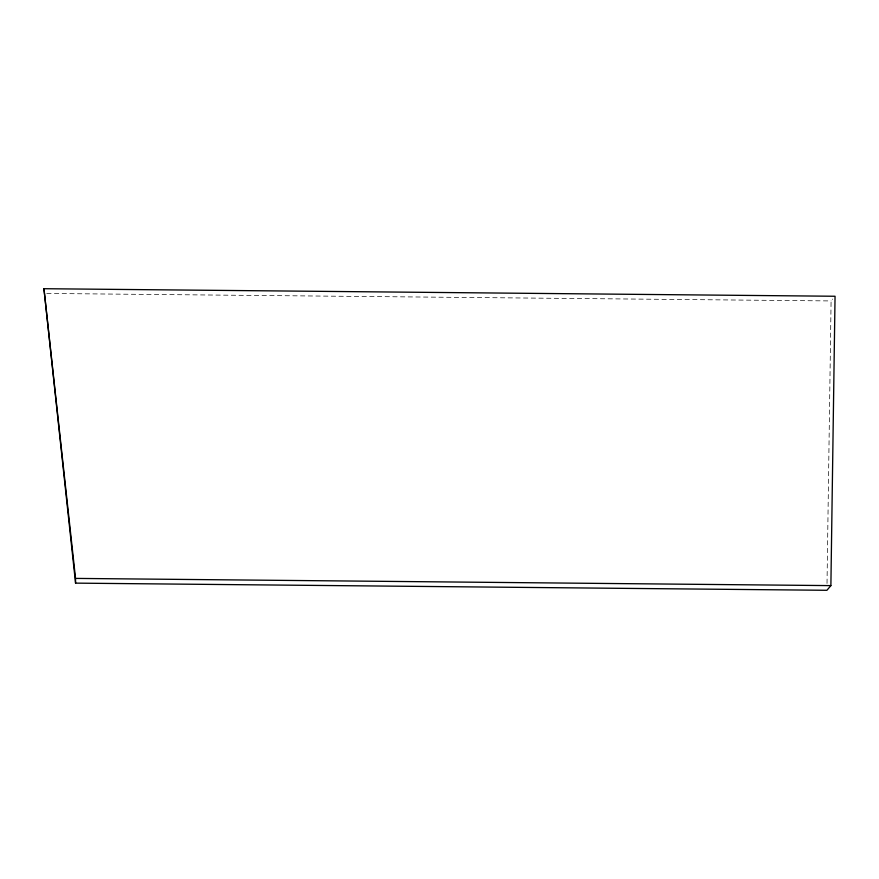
<?xml version="1.0" encoding="UTF-8"?>
<svg xmlns="http://www.w3.org/2000/svg" width="879" height="879" viewBox="0 0 879 879"><rect width="100%" height="100%" fill="white"/><g stroke="black" fill="none" stroke-linecap="round" stroke-linejoin="round"><path stroke-width="0.66" stroke-dasharray="4.39 3.3" d="M827.018 583.436L831.084 300.937L832.666 299.058M46.73 293.454L831.084 300.937"/><path stroke-width="1.32" d="M830.886 585.612L835.05 296.256L43.95 288.708L75.572 583.129L826.919 590.292L830.886 585.612L75.539 578.404L43.95 288.708M75.539 578.404L75.572 583.129"/></g></svg>
